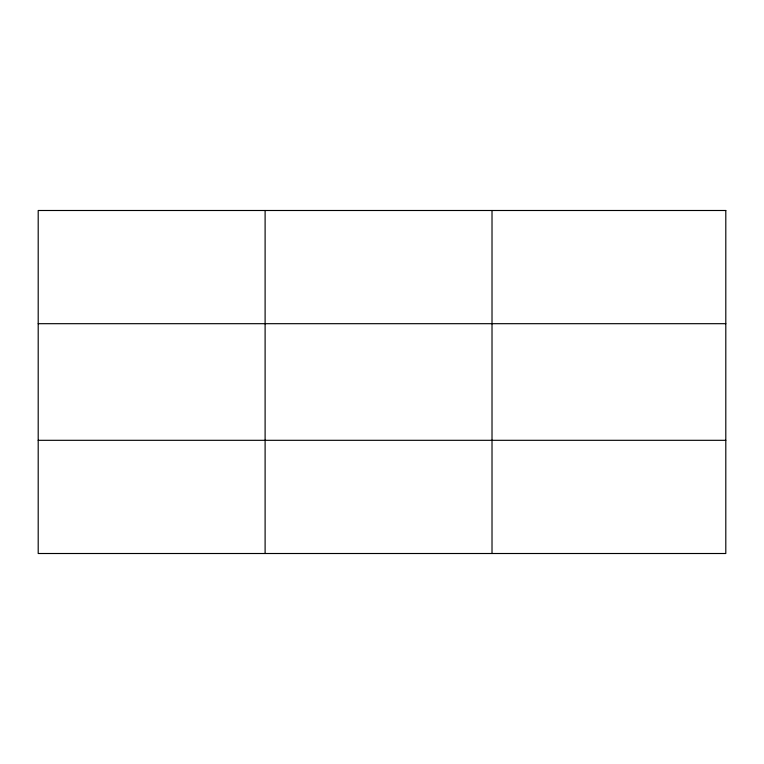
<?xml version="1.0" encoding="UTF-8"?>
<svg xmlns="http://www.w3.org/2000/svg" width="764" height="764" viewBox="0 0 764 764"><rect width="100%" height="100%" fill="white"/><g stroke="black" fill="none" stroke-linecap="round" stroke-linejoin="round"><path stroke-width="1.15" d="M265.108 210.492L265.108 553.508M492.016 210.492L492.016 553.508M38.2 323.688L725.8 323.688M38.2 440.312L725.8 440.312M725.8 210.492L725.8 553.508L38.2 553.508L38.2 210.492L725.8 210.492"/></g></svg>
